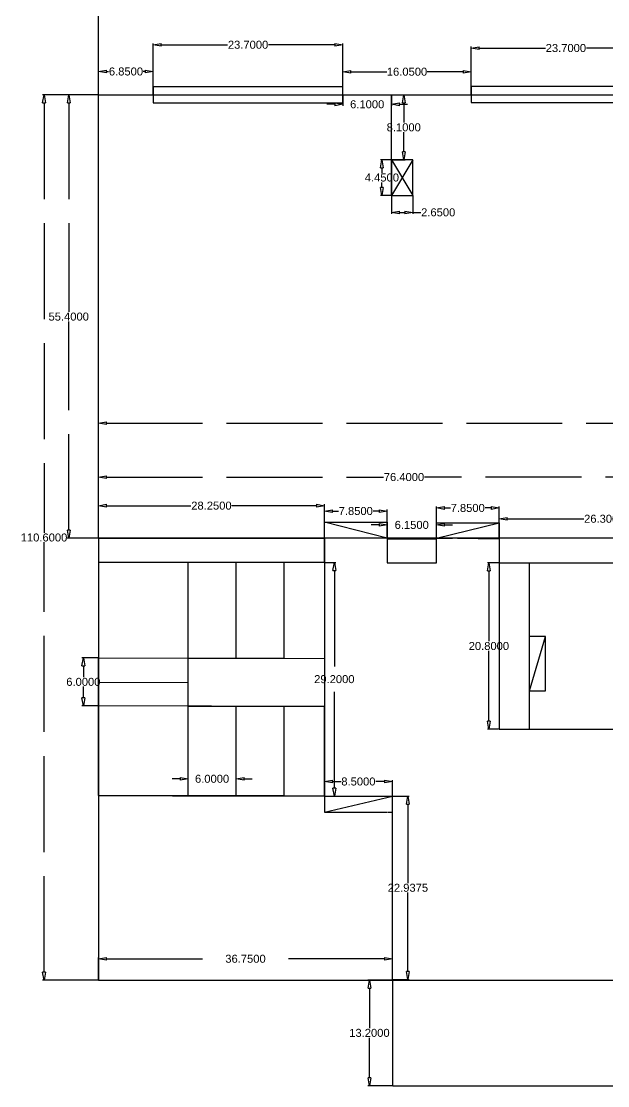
# Model space of a CAD drawing. Header units: inches. Extents: x -92 to 634, y 115 to 566.
# Drawn here: x 0.3 to 73.7, y 114.8 to 247.8 of the extents above; entities that cross this region are included whole.
import ezdxf

# ---------------------------------------------------------------- set-up
doc = ezdxf.new("R2010")
doc.units = ezdxf.units.IN
doc.header["$MEASUREMENT"] = 0
doc.linetypes.add('ACAD_ISO02W100', pattern=[15, 12, -3])
doc.linetypes.add('ACAD_ISO10W100', pattern=[18, 12, -3, 0, -3])
doc.styles.get("Standard").update_dxf_attribs({"font": 'Arial.ttf'})
doc.dimstyles.get("Standard").update_dxf_attribs({"dimtxt": 1, "dimasz": 1, "dimexe": 0.18, "dimexo": 0.0625, "dimgap": 0.09, "dimtad": 0, "dimtih": 1, "dimtoh": 1, "dimdec": 4, "dimzin": 0, "dimdsep": 46, "dimtxsty": 'Standard', "dimblk": 'CLOSEDBLANK', "dimblk1": 'CLOSEDBLANK', "dimblk2": 'CLOSEDBLANK', "dimcen": 0, "dimclrd": 4, "dimclre": 2, "dimadec": 0, "dimazin": 0, "dimtfac": 1, "dimtdec": 4, "dimtofl": 0, "dimtmove": 0, "dimatfit": 3, "dimldrblk": 'CLOSEDBLANK', "dimfxl": 1, "dimtolj": 1, "dimtzin": 0, "dimlwd": -3, "dimlwe": -3, "dimarcsym": 0})

# ---------------------------------------------------------------- blocks, each defined once
blk = doc.blocks.new('_ClosedBlank')
at = {"color": 0, "linetype": 'ByBlock', "lineweight": -2}
for p, q in [((-1, 0.17), (0, 0)), ((-1, 0.17), (-1, -0.17)), ((0, 0), (-1, -0.17))]:
    blk.add_line(p, q, dxfattribs=at)
blk = doc.blocks.new('*D3')
at = {"color": 2, "linetype": 'ACAD_ISO10W100', "lineweight": -3, "transparency": 16777216}
for p, q in [((10, 183.23), (10, 191)), ((86.4, 183.23), (86.4, 191))]:
    blk.add_line(p, q, dxfattribs=at)
at = {"color": 4, "linetype": 'ACAD_ISO02W100', "lineweight": -3, "transparency": 16777216}
for p, q in [((11, 190.82), (45.65, 190.82)), ((85.4, 190.82), (50.75, 190.82))]:
    blk.add_line(p, q, dxfattribs=at)
at = {"layer": 'Defpoints', "color": 0, "transparency": 16777216}
for p in [(86.4, 190.82), (10, 183.17), (86.4, 183.17)]:
    blk.add_point(p, dxfattribs=at)
at = {"color": 4, "lineweight": -3, "transparency": 16777216, "rotation": 180}
blk.add_blockref('_ClosedBlank', (10, 190.82), dxfattribs=at)
at = {"color": 4, "lineweight": -3, "transparency": 16777216}
blk.add_blockref('_ClosedBlank', (86.4, 190.82), dxfattribs=at)
at = {"color": 0, "transparency": 16777216, "insert": (48.2, 190.82), "char_height": 1, "attachment_point": 5}
blk.add_mtext('\\A1;76.4000', dxfattribs=at)
blk = doc.blocks.new('*D6')
at = {"color": 2, "linetype": 'ACAD_ISO10W100', "lineweight": -3, "transparency": 16777216}
for p, q in [((10, 183.23), (10, 187.43)), ((38.25, 183.23), (38.25, 187.43))]:
    blk.add_line(p, q, dxfattribs=at)
at = {"color": 4, "linetype": 'ACAD_ISO02W100', "lineweight": -3, "transparency": 16777216}
for p, q in [((11, 187.25), (21.56, 187.25)), ((37.25, 187.25), (26.69, 187.25))]:
    blk.add_line(p, q, dxfattribs=at)
at = {"layer": 'Defpoints', "color": 0, "transparency": 16777216}
for p in [(38.25, 187.25), (10, 183.17), (38.25, 183.17)]:
    blk.add_point(p, dxfattribs=at)
at = {"color": 4, "lineweight": -3, "transparency": 16777216, "rotation": 180}
blk.add_blockref('_ClosedBlank', (10, 187.25), dxfattribs=at)
at = {"color": 4, "lineweight": -3, "transparency": 16777216}
blk.add_blockref('_ClosedBlank', (38.25, 187.25), dxfattribs=at)
at = {"color": 0, "transparency": 16777216, "insert": (24.12, 187.25), "char_height": 1, "attachment_point": 5}
blk.add_mtext('\\A1;28.2500', dxfattribs=at)
blk = doc.blocks.new('*D7')
at = {"color": 2, "linetype": 'ACAD_ISO10W100', "lineweight": -3, "transparency": 16777216}
for p, q in [((38.25, 183.17), (38.25, 186.76)), ((46.1, 183.23), (46.1, 186.76))]:
    blk.add_line(p, q, dxfattribs=at)
at = {"color": 4, "linetype": 'ACAD_ISO02W100', "lineweight": -3, "transparency": 16777216}
for p, q in [((39.25, 186.58), (40.01, 186.58)), ((45.1, 186.58), (44.34, 186.58))]:
    blk.add_line(p, q, dxfattribs=at)
at = {"layer": 'Defpoints', "color": 0, "transparency": 16777216}
for p in [(46.1, 186.58), (38.25, 183.11), (46.1, 183.17)]:
    blk.add_point(p, dxfattribs=at)
at = {"color": 4, "lineweight": -3, "transparency": 16777216, "rotation": 180}
blk.add_blockref('_ClosedBlank', (38.25, 186.58), dxfattribs=at)
at = {"color": 4, "lineweight": -3, "transparency": 16777216}
blk.add_blockref('_ClosedBlank', (46.1, 186.58), dxfattribs=at)
at = {"color": 0, "transparency": 16777216, "insert": (42.17, 186.58), "char_height": 1, "attachment_point": 5}
blk.add_mtext('\\A1;7.8500', dxfattribs=at)
blk = doc.blocks.new('*D8')
at = {"color": 2, "linetype": 'ACAD_ISO10W100', "lineweight": -3, "transparency": 16777216}
for p, q in [((46.1, 183.17), (46.1, 185.02)), ((52.25, 183.17), (52.25, 185.02))]:
    blk.add_line(p, q, dxfattribs=at)
at = {"color": 4, "linetype": 'ACAD_ISO02W100', "lineweight": -3, "transparency": 16777216}
for p, q in [((45.1, 184.84), (44.1, 184.84)), ((53.25, 184.84), (54.25, 184.84))]:
    blk.add_line(p, q, dxfattribs=at)
at = {"layer": 'Defpoints', "color": 0, "transparency": 16777216}
for p in [(52.25, 184.84), (46.1, 183.11), (52.25, 183.11)]:
    blk.add_point(p, dxfattribs=at)
at = {"color": 4, "lineweight": -3, "transparency": 16777216}
blk.add_blockref('_ClosedBlank', (46.1, 184.84), dxfattribs=at)
at = {"color": 4, "lineweight": -3, "transparency": 16777216, "rotation": 180}
blk.add_blockref('_ClosedBlank', (52.25, 184.84), dxfattribs=at)
at = {"color": 0, "transparency": 16777216, "insert": (49.17, 184.84), "char_height": 1, "attachment_point": 5}
blk.add_mtext('\\A1;6.1500', dxfattribs=at)
blk = doc.blocks.new('*D9')
at = {"color": 2, "linetype": 'ACAD_ISO10W100', "lineweight": -3, "transparency": 16777216}
for p, q in [((52.25, 183.23), (52.25, 187.14)), ((60.1, 183.23), (60.1, 187.14))]:
    blk.add_line(p, q, dxfattribs=at)
at = {"color": 4, "linetype": 'ACAD_ISO02W100', "lineweight": -3, "transparency": 16777216}
for p, q in [((53.25, 186.96), (54.01, 186.96)), ((59.1, 186.96), (58.34, 186.96))]:
    blk.add_line(p, q, dxfattribs=at)
at = {"layer": 'Defpoints', "color": 0, "transparency": 16777216}
for p in [(60.1, 186.96), (52.25, 183.17), (60.1, 183.17)]:
    blk.add_point(p, dxfattribs=at)
at = {"color": 4, "lineweight": -3, "transparency": 16777216, "rotation": 180}
blk.add_blockref('_ClosedBlank', (52.25, 186.96), dxfattribs=at)
at = {"color": 4, "lineweight": -3, "transparency": 16777216}
blk.add_blockref('_ClosedBlank', (60.1, 186.96), dxfattribs=at)
at = {"color": 0, "transparency": 16777216, "insert": (56.17, 186.96), "char_height": 1, "attachment_point": 5}
blk.add_mtext('\\A1;7.8500', dxfattribs=at)
blk = doc.blocks.new('*D10')
at = {"color": 2, "linetype": 'ACAD_ISO10W100', "lineweight": -3, "transparency": 16777216}
for p, q in [((60.1, 183.23), (60.1, 185.79)), ((86.4, 183.17), (86.4, 185.79))]:
    blk.add_line(p, q, dxfattribs=at)
at = {"color": 4, "linetype": 'ACAD_ISO02W100', "lineweight": -3, "transparency": 16777216}
for p, q in [((61.1, 185.61), (70.68, 185.61)), ((85.4, 185.61), (75.82, 185.61))]:
    blk.add_line(p, q, dxfattribs=at)
at = {"layer": 'Defpoints', "color": 0, "transparency": 16777216}
for p in [(86.4, 185.61), (60.1, 183.17), (86.4, 183.11)]:
    blk.add_point(p, dxfattribs=at)
at = {"color": 4, "lineweight": -3, "transparency": 16777216, "rotation": 180}
blk.add_blockref('_ClosedBlank', (60.1, 185.61), dxfattribs=at)
at = {"color": 4, "lineweight": -3, "transparency": 16777216}
blk.add_blockref('_ClosedBlank', (86.4, 185.61), dxfattribs=at)
at = {"color": 0, "transparency": 16777216, "insert": (73.25, 185.61), "char_height": 1, "attachment_point": 5}
blk.add_mtext('\\A1;26.3000', dxfattribs=at)
blk = doc.blocks.new('*D11')
at = {"color": 2, "linetype": 'ACAD_ISO10W100', "lineweight": -3, "transparency": 16777216}
for p, q in [((9.94, 238.57), (6.09, 238.57)), ((9.94, 183.17), (6.09, 183.17))]:
    blk.add_line(p, q, dxfattribs=at)
at = {"color": 4, "linetype": 'ACAD_ISO02W100', "lineweight": -3, "transparency": 16777216}
for p, q in [((6.27, 237.57), (6.27, 211.47)), ((6.27, 184.17), (6.27, 210.27))]:
    blk.add_line(p, q, dxfattribs=at)
at = {"layer": 'Defpoints', "color": 0, "transparency": 16777216}
for p in [(10, 238.57), (6.27, 183.17), (10, 183.17)]:
    blk.add_point(p, dxfattribs=at)
at = {"color": 4, "lineweight": -3, "transparency": 16777216}
for p, rotation in [((6.27, 238.57), 90), ((6.27, 183.17), 270)]:
    blk.add_blockref('_ClosedBlank', p, dxfattribs=dict(at, rotation=rotation))
at = {"color": 0, "transparency": 16777216, "insert": (6.27, 210.87), "char_height": 1, "attachment_point": 5}
blk.add_mtext('\\A1;55.4000', dxfattribs=at)
blk = doc.blocks.new('*D12')
at = {"color": 2, "linetype": 'ACAD_ISO10W100', "lineweight": -3, "transparency": 16777216}
for p, q in [((10, 238.63), (10, 241.68)), ((16.85, 238.63), (16.85, 241.68))]:
    blk.add_line(p, q, dxfattribs=at)
at = {"color": 4, "linetype": 'ACAD_ISO02W100', "lineweight": -3, "transparency": 16777216}
for p, q in [((11, 241.5), (11.25, 241.5)), ((15.85, 241.5), (15.6, 241.5))]:
    blk.add_line(p, q, dxfattribs=at)
at = {"layer": 'Defpoints', "color": 0, "transparency": 16777216}
for p in [(16.85, 241.5), (10, 238.57), (16.85, 238.57)]:
    blk.add_point(p, dxfattribs=at)
at = {"color": 4, "lineweight": -3, "transparency": 16777216, "rotation": 180}
blk.add_blockref('_ClosedBlank', (10, 241.5), dxfattribs=at)
at = {"color": 4, "lineweight": -3, "transparency": 16777216}
blk.add_blockref('_ClosedBlank', (16.85, 241.5), dxfattribs=at)
at = {"color": 0, "transparency": 16777216, "insert": (13.43, 241.5), "char_height": 1, "attachment_point": 5}
blk.add_mtext('\\A1;6.8500', dxfattribs=at)
blk = doc.blocks.new('*D13')
at = {"color": 2, "linetype": 'ACAD_ISO10W100', "lineweight": -3, "transparency": 16777216}
for p, q in [((16.85, 238.7), (16.85, 245.02)), ((40.55, 238.63), (40.55, 245.02))]:
    blk.add_line(p, q, dxfattribs=at)
at = {"color": 4, "linetype": 'ACAD_ISO02W100', "lineweight": -3, "transparency": 16777216}
for p, q in [((17.85, 244.84), (26.13, 244.84)), ((39.55, 244.84), (31.27, 244.84))]:
    blk.add_line(p, q, dxfattribs=at)
at = {"layer": 'Defpoints', "color": 0, "transparency": 16777216}
for p in [(40.55, 244.84), (16.85, 238.63), (40.55, 238.57)]:
    blk.add_point(p, dxfattribs=at)
at = {"color": 4, "lineweight": -3, "transparency": 16777216, "rotation": 180}
blk.add_blockref('_ClosedBlank', (16.85, 244.84), dxfattribs=at)
at = {"color": 4, "lineweight": -3, "transparency": 16777216}
blk.add_blockref('_ClosedBlank', (40.55, 244.84), dxfattribs=at)
at = {"color": 0, "transparency": 16777216, "insert": (28.7, 244.84), "char_height": 1, "attachment_point": 5}
blk.add_mtext('\\A1;23.7000', dxfattribs=at)
blk = doc.blocks.new('*D14')
at = {"color": 2, "linetype": 'ACAD_ISO10W100', "lineweight": -3, "transparency": 16777216}
for p, q in [((40.55, 238.7), (40.55, 241.65)), ((56.6, 238.63), (56.6, 241.65))]:
    blk.add_line(p, q, dxfattribs=at)
at = {"color": 4, "linetype": 'ACAD_ISO02W100', "lineweight": -3, "transparency": 16777216}
for p, q in [((41.55, 241.47), (46.07, 241.47)), ((55.6, 241.47), (51.08, 241.47))]:
    blk.add_line(p, q, dxfattribs=at)
at = {"layer": 'Defpoints', "color": 0, "transparency": 16777216}
for p in [(56.6, 241.47), (40.55, 238.63), (56.6, 238.57)]:
    blk.add_point(p, dxfattribs=at)
at = {"color": 4, "lineweight": -3, "transparency": 16777216, "rotation": 180}
blk.add_blockref('_ClosedBlank', (40.55, 241.47), dxfattribs=at)
at = {"color": 4, "lineweight": -3, "transparency": 16777216}
blk.add_blockref('_ClosedBlank', (56.6, 241.47), dxfattribs=at)
at = {"color": 0, "transparency": 16777216, "insert": (48.58, 241.47), "char_height": 1, "attachment_point": 5}
blk.add_mtext('\\A1;16.0500', dxfattribs=at)
blk = doc.blocks.new('*D15')
at = {"color": 2, "linetype": 'ACAD_ISO10W100', "lineweight": -3, "transparency": 16777216}
for p, q in [((56.6, 238.63), (56.6, 244.61)), ((80.3, 238.63), (80.3, 244.61))]:
    blk.add_line(p, q, dxfattribs=at)
at = {"color": 4, "linetype": 'ACAD_ISO02W100', "lineweight": -3, "transparency": 16777216}
for p, q in [((57.6, 244.43), (65.88, 244.43)), ((79.3, 244.43), (71.02, 244.43))]:
    blk.add_line(p, q, dxfattribs=at)
at = {"layer": 'Defpoints', "color": 0, "transparency": 16777216}
for p in [(80.3, 244.43), (56.6, 238.57), (80.3, 238.57)]:
    blk.add_point(p, dxfattribs=at)
at = {"color": 4, "lineweight": -3, "transparency": 16777216, "rotation": 180}
blk.add_blockref('_ClosedBlank', (56.6, 244.43), dxfattribs=at)
at = {"color": 4, "lineweight": -3, "transparency": 16777216}
blk.add_blockref('_ClosedBlank', (80.3, 244.43), dxfattribs=at)
at = {"color": 0, "transparency": 16777216, "insert": (68.45, 244.43), "char_height": 1, "attachment_point": 5}
blk.add_mtext('\\A1;23.7000', dxfattribs=at)
blk = doc.blocks.new('*D21')
at = {"color": 2, "linetype": 'ACAD_ISO10W100', "lineweight": -3, "transparency": 16777216}
for p, q in [((46.65, 225.96), (46.65, 223.72)), ((49.3, 225.96), (49.3, 223.72))]:
    blk.add_line(p, q, dxfattribs=at)
at = {"color": 4, "linetype": 'ACAD_ISO02W100', "lineweight": -3, "transparency": 16777216}
for p, q in [((47.65, 223.9), (48.3, 223.9)), ((49.3, 223.9), (50.3, 223.9))]:
    blk.add_line(p, q, dxfattribs=at)
at = {"layer": 'Defpoints', "color": 0, "transparency": 16777216}
for p in [(46.65, 226.02), (49.3, 226.02), (49.3, 223.9)]:
    blk.add_point(p, dxfattribs=at)
at = {"color": 4, "lineweight": -3, "transparency": 16777216, "rotation": 180}
blk.add_blockref('_ClosedBlank', (46.65, 223.9), dxfattribs=at)
at = {"color": 4, "lineweight": -3, "transparency": 16777216}
blk.add_blockref('_ClosedBlank', (49.3, 223.9), dxfattribs=at)
at = {"color": 0, "transparency": 16777216, "insert": (52.48, 223.9), "char_height": 1, "attachment_point": 5}
blk.add_mtext('\\A1;2.6500', dxfattribs=at)
blk = doc.blocks.new('*D22')
at = {"color": 2, "linetype": 'ACAD_ISO10W100', "lineweight": -3, "transparency": 16777216}
for p, q in [((46.59, 230.47), (45.26, 230.47)), ((46.59, 226.02), (45.26, 226.02))]:
    blk.add_line(p, q, dxfattribs=at)
at = {"color": 4, "linetype": 'ACAD_ISO02W100', "lineweight": -3, "transparency": 16777216}
for p, q in [((45.44, 229.47), (45.44, 228.84)), ((45.44, 227.02), (45.44, 227.65))]:
    blk.add_line(p, q, dxfattribs=at)
at = {"layer": 'Defpoints', "color": 0, "transparency": 16777216}
for p in [(46.65, 230.47), (45.44, 226.02), (46.65, 226.02)]:
    blk.add_point(p, dxfattribs=at)
at = {"color": 4, "lineweight": -3, "transparency": 16777216}
for p, rotation in [((45.44, 230.47), 90), ((45.44, 226.02), 270)]:
    blk.add_blockref('_ClosedBlank', p, dxfattribs=dict(at, rotation=rotation))
at = {"color": 0, "transparency": 16777216, "insert": (45.44, 228.25), "char_height": 1, "attachment_point": 5}
blk.add_mtext('\\A1;4.4500', dxfattribs=at)
blk = doc.blocks.new('*D23')
at = {"color": 2, "linetype": 'ACAD_ISO10W100', "lineweight": -3, "transparency": 16777216}
for p, q in [((46.52, 230.47), (45.26, 230.47)), ((46.59, 226.02), (45.26, 226.02))]:
    blk.add_line(p, q, dxfattribs=at)
at = {"color": 4, "linetype": 'ACAD_ISO02W100', "lineweight": -3, "transparency": 16777216}
for p, q in [((45.44, 229.47), (45.44, 228.84)), ((45.44, 227.02), (45.44, 227.65))]:
    blk.add_line(p, q, dxfattribs=at)
at = {"layer": 'Defpoints', "color": 0, "transparency": 16777216}
for p in [(45.44, 230.47), (46.59, 230.47), (46.65, 226.02)]:
    blk.add_point(p, dxfattribs=at)
at = {"color": 4, "lineweight": -3, "transparency": 16777216}
for p, rotation in [((45.44, 230.47), 90), ((45.44, 226.02), 270)]:
    blk.add_blockref('_ClosedBlank', p, dxfattribs=dict(at, rotation=rotation))
at = {"color": 0, "transparency": 16777216, "insert": (45.44, 228.25), "char_height": 1, "attachment_point": 5}
blk.add_mtext('\\A1;4.4500', dxfattribs=at)
blk = doc.blocks.new('*D24')
at = {"color": 2, "linetype": 'ACAD_ISO10W100', "lineweight": -3, "transparency": 16777216}
for p, q in [((40.55, 238.51), (40.55, 237.22)), ((46.65, 238.51), (46.65, 237.22))]:
    blk.add_line(p, q, dxfattribs=at)
at = {"color": 4, "linetype": 'ACAD_ISO02W100', "lineweight": -3, "transparency": 16777216}
for p, q in [((39.55, 237.4), (38.55, 237.4)), ((47.65, 237.4), (48.65, 237.4))]:
    blk.add_line(p, q, dxfattribs=at)
at = {"layer": 'Defpoints', "color": 0, "transparency": 16777216}
for p in [(40.55, 238.57), (46.65, 238.57), (40.55, 237.4)]:
    blk.add_point(p, dxfattribs=at)
at = {"color": 4, "lineweight": -3, "transparency": 16777216}
blk.add_blockref('_ClosedBlank', (40.55, 237.4), dxfattribs=at)
at = {"color": 4, "lineweight": -3, "transparency": 16777216, "rotation": 180}
blk.add_blockref('_ClosedBlank', (46.65, 237.4), dxfattribs=at)
at = {"color": 0, "transparency": 16777216, "insert": (43.6, 237.4), "char_height": 1, "attachment_point": 5}
blk.add_mtext('\\A1;6.1000', dxfattribs=at)
blk = doc.blocks.new('*D25')
at = {"color": 2, "linetype": 'ACAD_ISO10W100', "lineweight": -3, "transparency": 16777216}
for p, q in [((46.71, 238.57), (48.35, 238.57)), ((46.71, 230.47), (48.35, 230.47))]:
    blk.add_line(p, q, dxfattribs=at)
at = {"color": 4, "linetype": 'ACAD_ISO02W100', "lineweight": -3, "transparency": 16777216}
for p, q in [((48.17, 237.57), (48.17, 235.12)), ((48.17, 231.47), (48.17, 233.92))]:
    blk.add_line(p, q, dxfattribs=at)
at = {"layer": 'Defpoints', "color": 0, "transparency": 16777216}
for p in [(46.65, 238.57), (46.65, 230.47), (48.17, 230.47)]:
    blk.add_point(p, dxfattribs=at)
at = {"color": 4, "lineweight": -3, "transparency": 16777216}
for p, rotation in [((48.17, 238.57), 90), ((48.17, 230.47), 270)]:
    blk.add_blockref('_ClosedBlank', p, dxfattribs=dict(at, rotation=rotation))
at = {"color": 0, "transparency": 16777216, "insert": (48.17, 234.52), "char_height": 1, "attachment_point": 5}
blk.add_mtext('\\A1;8.1000', dxfattribs=at)
blk = doc.blocks.new('*D43')
at = {"color": 2, "linetype": 'ACAD_ISO10W100', "lineweight": -3, "transparency": 16777216}
for p, q in [((10, 183.23), (10, 197.75)), ((165.8, 183.17), (165.8, 197.75))]:
    blk.add_line(p, q, dxfattribs=at)
at = {"color": 4, "linetype": 'ACAD_ISO02W100', "lineweight": -3, "transparency": 16777216}
for p, q in [((11, 197.57), (85.01, 197.57)), ((164.8, 197.57), (90.79, 197.57))]:
    blk.add_line(p, q, dxfattribs=at)
at = {"layer": 'Defpoints', "color": 0, "transparency": 16777216}
for p in [(165.8, 197.57), (10, 183.17), (165.8, 183.11)]:
    blk.add_point(p, dxfattribs=at)
at = {"color": 4, "lineweight": -3, "transparency": 16777216, "rotation": 180}
blk.add_blockref('_ClosedBlank', (10, 197.57), dxfattribs=at)
at = {"color": 4, "lineweight": -3, "transparency": 16777216}
blk.add_blockref('_ClosedBlank', (165.8, 197.57), dxfattribs=at)
at = {"color": 0, "transparency": 16777216, "insert": (87.9, 197.57), "char_height": 1, "attachment_point": 5}
blk.add_mtext('\\A1;155.8000', dxfattribs=at)
blk = doc.blocks.new('*D44')
at = {"color": 2, "linetype": 'ACAD_ISO10W100', "lineweight": -3, "transparency": 16777216}
for p, q in [((9.94, 238.57), (3, 238.57)), ((9.94, 127.97), (3, 127.97))]:
    blk.add_line(p, q, dxfattribs=at)
at = {"color": 4, "linetype": 'ACAD_ISO02W100', "lineweight": -3, "transparency": 16777216}
for p, q in [((3.18, 237.57), (3.18, 183.87)), ((3.18, 128.97), (3.18, 182.67))]:
    blk.add_line(p, q, dxfattribs=at)
at = {"layer": 'Defpoints', "color": 0, "transparency": 16777216}
for p in [(10, 238.57), (3.18, 127.97), (10, 127.97)]:
    blk.add_point(p, dxfattribs=at)
at = {"color": 4, "lineweight": -3, "transparency": 16777216}
for p, rotation in [((3.18, 238.57), 90), ((3.18, 127.97), 270)]:
    blk.add_blockref('_ClosedBlank', p, dxfattribs=dict(at, rotation=rotation))
at = {"color": 0, "transparency": 16777216, "insert": (3.18, 183.27), "char_height": 1, "attachment_point": 5}
blk.add_mtext('\\A1;110.6000', dxfattribs=at)
blk = doc.blocks.new('*D45')
at = {"color": 2, "linetype": 'ACAD_ISO10W100', "lineweight": -3, "transparency": 16777216}
for p, q in [((46.69, 127.97), (43.7, 127.97)), ((46.69, 114.77), (43.7, 114.77))]:
    blk.add_line(p, q, dxfattribs=at)
at = {"color": 4, "linetype": 'ACAD_ISO02W100', "lineweight": -3, "transparency": 16777216}
for p, q in [((43.88, 126.97), (43.88, 121.97)), ((43.88, 115.77), (43.88, 120.77))]:
    blk.add_line(p, q, dxfattribs=at)
at = {"layer": 'Defpoints', "color": 0, "transparency": 16777216}
for p in [(46.75, 127.97), (43.88, 114.77), (46.75, 114.77)]:
    blk.add_point(p, dxfattribs=at)
at = {"color": 4, "lineweight": -3, "transparency": 16777216}
for p, rotation in [((43.88, 127.97), 90), ((43.88, 114.77), 270)]:
    blk.add_blockref('_ClosedBlank', p, dxfattribs=dict(at, rotation=rotation))
at = {"color": 0, "transparency": 16777216, "insert": (43.88, 121.37), "char_height": 1, "attachment_point": 5}
blk.add_mtext('\\A1;13.2000', dxfattribs=at)
blk = doc.blocks.new('*D46')
at = {"color": 2, "linetype": 'ACAD_ISO10W100', "lineweight": -3, "transparency": 16777216}
for p, q in [((60.04, 180.11), (58.64, 180.11)), ((60.04, 159.31), (58.64, 159.31))]:
    blk.add_line(p, q, dxfattribs=at)
at = {"color": 4, "linetype": 'ACAD_ISO02W100', "lineweight": -3, "transparency": 16777216}
for p, q in [((58.82, 179.11), (58.82, 170.31)), ((58.82, 160.31), (58.82, 169.11))]:
    blk.add_line(p, q, dxfattribs=at)
at = {"layer": 'Defpoints', "color": 0, "transparency": 16777216}
for p in [(60.1, 180.11), (58.82, 159.31), (60.1, 159.31)]:
    blk.add_point(p, dxfattribs=at)
at = {"color": 4, "lineweight": -3, "transparency": 16777216}
for p, rotation in [((58.82, 180.11), 90), ((58.82, 159.31), 270)]:
    blk.add_blockref('_ClosedBlank', p, dxfattribs=dict(at, rotation=rotation))
at = {"color": 0, "transparency": 16777216, "insert": (58.82, 169.71), "char_height": 1, "attachment_point": 5}
blk.add_mtext('\\A1;20.8000', dxfattribs=at)
blk = doc.blocks.new('*D47')
at = {"color": 2, "linetype": 'ACAD_ISO10W100', "lineweight": -3, "transparency": 16777216}
for p, q in [((38.31, 180.17), (39.67, 180.17)), ((38.31, 150.97), (39.67, 150.97))]:
    blk.add_line(p, q, dxfattribs=at)
at = {"color": 4, "linetype": 'ACAD_ISO02W100', "lineweight": -3, "transparency": 16777216}
for p, q in [((39.49, 179.17), (39.49, 166.17)), ((39.49, 151.97), (39.49, 164.97))]:
    blk.add_line(p, q, dxfattribs=at)
at = {"layer": 'Defpoints', "color": 0, "transparency": 16777216}
for p in [(38.25, 180.17), (38.25, 150.97), (39.49, 150.97)]:
    blk.add_point(p, dxfattribs=at)
at = {"color": 4, "lineweight": -3, "transparency": 16777216}
for p, rotation in [((39.49, 180.17), 90), ((39.49, 150.97), 270)]:
    blk.add_blockref('_ClosedBlank', p, dxfattribs=dict(at, rotation=rotation))
at = {"color": 0, "transparency": 16777216, "insert": (39.49, 165.57), "char_height": 1, "attachment_point": 5}
blk.add_mtext('\\A1;29.2000', dxfattribs=at)
blk = doc.blocks.new('*D48')
at = {"color": 2, "linetype": 'ACAD_ISO10W100', "lineweight": -3, "transparency": 16777216}
for p, q in [((9.94, 168.23), (7.92, 168.23)), ((9.94, 162.23), (7.92, 162.23))]:
    blk.add_line(p, q, dxfattribs=at)
at = {"color": 4, "linetype": 'ACAD_ISO02W100', "lineweight": -3, "transparency": 16777216}
for p, q in [((8.1, 167.23), (8.1, 165.83)), ((8.1, 163.23), (8.1, 164.64))]:
    blk.add_line(p, q, dxfattribs=at)
at = {"layer": 'Defpoints', "color": 0, "transparency": 16777216}
for p in [(8.1, 168.23), (10, 168.23), (10, 162.23)]:
    blk.add_point(p, dxfattribs=at)
at = {"color": 4, "lineweight": -3, "transparency": 16777216}
for p, rotation in [((8.1, 168.23), 90), ((8.1, 162.23), 270)]:
    blk.add_blockref('_ClosedBlank', p, dxfattribs=dict(at, rotation=rotation))
at = {"color": 0, "transparency": 16777216, "insert": (8.1, 165.23), "char_height": 1, "attachment_point": 5}
blk.add_mtext('\\A1;6.0000', dxfattribs=at)
blk = doc.blocks.new('*D49')
at = {"color": 2, "linetype": 'ACAD_ISO10W100', "lineweight": -3, "transparency": 16777216}
for p, q in [((38.25, 151.03), (38.25, 152.96)), ((46.75, 151.03), (46.75, 152.96))]:
    blk.add_line(p, q, dxfattribs=at)
at = {"color": 4, "linetype": 'ACAD_ISO02W100', "lineweight": -3, "transparency": 16777216}
for p, q in [((39.25, 152.78), (40.34, 152.78)), ((45.75, 152.78), (44.66, 152.78))]:
    blk.add_line(p, q, dxfattribs=at)
at = {"layer": 'Defpoints', "color": 0, "transparency": 16777216}
for p in [(46.75, 152.78), (38.25, 150.97), (46.75, 150.97)]:
    blk.add_point(p, dxfattribs=at)
at = {"color": 4, "lineweight": -3, "transparency": 16777216, "rotation": 180}
blk.add_blockref('_ClosedBlank', (38.25, 152.78), dxfattribs=at)
at = {"color": 4, "lineweight": -3, "transparency": 16777216}
blk.add_blockref('_ClosedBlank', (46.75, 152.78), dxfattribs=at)
at = {"color": 0, "transparency": 16777216, "insert": (42.5, 152.78), "char_height": 1, "attachment_point": 5}
blk.add_mtext('\\A1;8.5000', dxfattribs=at)
blk = doc.blocks.new('*D50')
at = {"color": 2, "linetype": 'ACAD_ISO10W100', "lineweight": -3, "transparency": 16777216}
for p, q in [((10, 128.03), (10, 130.81)), ((46.75, 128.03), (46.75, 130.81))]:
    blk.add_line(p, q, dxfattribs=at)
at = {"color": 4, "linetype": 'ACAD_ISO02W100', "lineweight": -3, "transparency": 16777216}
for p, q in [((11, 130.63), (25.83, 130.63)), ((45.75, 130.63), (30.92, 130.63))]:
    blk.add_line(p, q, dxfattribs=at)
at = {"layer": 'Defpoints', "color": 0, "transparency": 16777216}
for p in [(46.75, 130.63), (10, 127.97), (46.75, 127.97)]:
    blk.add_point(p, dxfattribs=at)
at = {"color": 4, "lineweight": -3, "transparency": 16777216, "rotation": 180}
blk.add_blockref('_ClosedBlank', (10, 130.63), dxfattribs=at)
at = {"color": 4, "lineweight": -3, "transparency": 16777216}
blk.add_blockref('_ClosedBlank', (46.75, 130.63), dxfattribs=at)
at = {"color": 0, "transparency": 16777216, "insert": (28.38, 130.63), "char_height": 1, "attachment_point": 5}
blk.add_mtext('\\A1;36.7500', dxfattribs=at)
blk = doc.blocks.new('*D51')
at = {"color": 2, "linetype": 'ACAD_ISO10W100', "lineweight": -3, "transparency": 16777216}
for p, q in [((46.81, 150.97), (48.87, 150.97)), ((46.81, 128.03), (48.87, 128.03))]:
    blk.add_line(p, q, dxfattribs=at)
at = {"color": 4, "linetype": 'ACAD_ISO02W100', "lineweight": -3, "transparency": 16777216}
for p, q in [((48.69, 149.97), (48.69, 140.1)), ((48.69, 129.03), (48.69, 138.91))]:
    blk.add_line(p, q, dxfattribs=at)
at = {"layer": 'Defpoints', "color": 0, "transparency": 16777216}
for p in [(46.75, 150.97), (46.75, 128.03), (48.69, 128.03)]:
    blk.add_point(p, dxfattribs=at)
at = {"color": 4, "lineweight": -3, "transparency": 16777216}
for p, rotation in [((48.69, 150.97), 90), ((48.69, 128.03), 270)]:
    blk.add_blockref('_ClosedBlank', p, dxfattribs=dict(at, rotation=rotation))
at = {"color": 0, "transparency": 16777216, "insert": (48.69, 139.5), "char_height": 1, "attachment_point": 5}
blk.add_mtext('\\A1;22.9375', dxfattribs=at)
blk = doc.blocks.new('*D54')
at = {"color": 4, "linetype": 'ACAD_ISO02W100', "lineweight": -3, "transparency": 16777216}
for p, q in [((20.2, 153.12), (19.2, 153.12)), ((28.2, 153.12), (29.2, 153.12))]:
    blk.add_line(p, q, dxfattribs=at)
at = {"color": 2, "linetype": 'ACAD_ISO10W100', "lineweight": -3, "transparency": 16777216}
for p, q in [((21.2, 151.1), (21.2, 153.3)), ((27.2, 151.1), (27.2, 153.3))]:
    blk.add_line(p, q, dxfattribs=at)
at = {"layer": 'Defpoints', "color": 0, "transparency": 16777216}
for p in [(27.2, 153.12), (21.2, 151.03), (27.2, 151.03)]:
    blk.add_point(p, dxfattribs=at)
at = {"color": 4, "lineweight": -3, "transparency": 16777216}
blk.add_blockref('_ClosedBlank', (21.2, 153.12), dxfattribs=at)
at = {"color": 4, "lineweight": -3, "transparency": 16777216, "rotation": 180}
blk.add_blockref('_ClosedBlank', (27.2, 153.12), dxfattribs=at)
at = {"color": 0, "transparency": 16777216, "insert": (24.2, 153.12), "char_height": 1, "attachment_point": 5}
blk.add_mtext('\\A1;6.0000', dxfattribs=at)

msp = doc.modelspace()

# ---------------------------------------------------------------- linework, layer by layer
for p, q in [((10, 238.57159), (10, 268.57159)), ((40.55, 239.57159), (16.85, 239.57159)), ((16.85, 239.57159), (16.85, 238.57159)), ((40.55, 237.57159), (40.55, 239.57159)), ((80.3, 239.63409), (56.6, 239.63409)), ((56.6, 239.63409), (56.6, 238.63409)), ((10, 183.17159), (10, 238.57159)), ((10, 238.57159), (86.4, 238.57159)), ((10, 238.57159), (16.85, 238.57159)), ((16.85, 238.57159), (16.85, 237.57159)), ((40.55, 238.57159), (40.55, 238.57159)), ((40.55, 238.57159), (56.6, 238.57159)), ((46.65, 230.47159), (46.65, 238.57159)), ((56.6, 238.63409), (56.6, 237.63409)), ((16.85, 237.57159), (40.55, 237.57159)), ((56.6, 237.63409), (80.3, 237.63409)), ((46.65, 230.47159), (46.65, 226.02159)), ((49.3, 230.47159), (46.65, 230.47159)), ((49.3, 230.47159), (46.65, 226.02159)), ((46.65, 226.02159), (46.65, 230.47159)), ((46.65, 230.47159), (49.3, 226.02159)), ((49.3, 226.02159), (49.3, 230.47159)), ((46.65, 226.02159), (49.3, 226.02159)), ((38.25, 183.17159), (38.25, 185.17159)), ((38.25, 185.17159), (46.1, 185.17159)), ((46.1, 183.17159), (38.25, 185.17159)), ((46.1, 185.17159), (46.1, 183.17159)), ((52.25, 183.10909), (52.25, 185.10909)), ((52.25, 185.10909), (60.1, 185.10909)), ((52.25, 183.17159), (60.1, 185.10909)), ((60.1, 185.10909), (60.1, 183.10909)), ((10, 183.23409), (10, 151.03409)), ((10, 183.23409), (10, 168.23409)), ((86.4, 183.17159), (10, 183.17159)), ((10, 183.17159), (38.25, 183.17159)), ((10, 183.17159), (10, 127.97159)), ((10, 183.17159), (10, 180.17159)), ((38.25, 180.17159), (38.25, 183.23409)), ((38.25, 183.17159), (38.25, 150.97159)), ((38.25, 183.17159), (38.25, 168.17159)), ((46.1, 183.17159), (52.25, 183.17159)), ((46.1, 183.10909), (52.25, 183.10909)), ((46.1, 183.10909), (46.1, 180.10909)), ((52.25, 180.10909), (52.25, 183.23409)), ((52.25, 183.23409), (60.1, 183.10909)), ((52.25, 183.17159), (54.25, 183.17159)), ((60.1, 183.10909), (60.1, 180.10909)), ((60.1, 183.10909), (60.1, 159.30909)), ((10, 180.17159), (38.25, 180.17159)), ((10, 180.17159), (10, 147.97159)), ((10, 180.17159), (10, 165.17159)), ((10, 180.17159), (21.2, 180.17159)), ((21.2, 151.03409), (21.2, 180.17159)), ((21.2, 180.17159), (27.2, 180.17159)), ((27.2, 180.17159), (27.2, 180.17159)), ((27.2, 180.17159), (33.2, 180.17159)), ((27.2, 168.20931), (27.2, 180.17159)), ((33.2, 180.17159), (33.2, 180.17159)), ((33.2, 168.20931), (33.2, 180.17159)), ((46.1, 180.10909), (52.25, 180.10909)), ((60.1, 180.10909), (86.4, 180.10909)), ((60.1, 180.10909), (63.9, 180.10909)), ((63.9, 159.30909), (63.9, 180.10909)), ((65.9, 170.90909), (63.9, 170.90909)), ((63.9, 164.10909), (65.9, 170.90909)), ((65.9, 164.10909), (65.9, 170.90909)), ((9.9375, 168.23409), (9.9375, 165.23409)), ((10, 168.23409), (38.25, 168.17159)), ((21.2, 168.20931), (27.2, 168.20931)), ((21.2, 165.20931), (21.2, 168.20931)), ((27.2, 168.20931), (33.2, 168.20931)), ((33.2, 168.20931), (38.25, 168.17159)), ((9.9375, 165.23409), (9.9375, 162.23409)), ((10, 165.17159), (21.2, 165.20931)), ((21.2, 162.20931), (21.2, 165.20931)), ((63.9, 162.10909), (63.9, 164.10909)), ((63.9, 164.10909), (65.9, 164.10909)), ((10, 151.03409), (10, 162.23409)), ((38.25, 162.17159), (10, 162.23409)), ((21.2, 162.20931), (27.2, 162.20931)), ((27.2, 162.20931), (33.2, 162.20931)), ((27.2, 151.03409), (27.2, 162.20931)), ((33.2, 162.20931), (38.25, 162.17159)), ((33.2, 151.03409), (33.2, 162.20931)), ((38.25, 150.97159), (38.25, 162.17159)), ((38.25, 162.17159), (38.25, 162.17159)), ((63.9, 159.30909), (63.9, 162.10909)), ((60.1, 159.30909), (86.4, 159.30909)), ((60.1, 159.30909), (63.9, 159.30909)), ((10, 151.03409), (38.25, 150.97159)), ((10, 151.03409), (21.2, 151.03409)), ((38.25, 150.97159), (19.23774, 150.97159)), ((21.2, 151.03409), (27.2, 151.03409)), ((27.2, 151.03409), (33.2, 151.03409)), ((33.2, 151.03409), (38.25, 150.97159)), ((38.25, 150.97159), (46.75, 150.97159)), ((38.25, 150.97159), (38.25, 148.97159)), ((38.25, 148.97159), (46.75, 150.97159)), ((46.75, 127.97159), (46.75, 150.97159)), ((38.25, 148.97159), (46.1, 148.97159)), ((46.1625, 148.97159), (46.75, 148.97159)), ((10, 127.97159), (165.8, 127.97159)), ((10, 127.97159), (46.75, 127.97159)), ((10, 127.97159), (86.4, 127.97159)), ((46.75, 127.97159), (46.75, 114.77159)), ((46.75, 114.77159), (129.05, 114.77159))]:
    msp.add_line(p, q)

# ---------------------------------------------------------------- dimensions: what is measured, and where the dimension line sits
for base, p1, p2, picture, middle in [((40.55, 244.8368), (16.85, 238.63409), (40.55, 238.57159), '*D13', (28.7, 244.8368)), ((80.3, 244.42784), (56.6, 238.57159), (80.3, 238.57159), '*D15', (68.45, 244.42784)), ((16.85, 241.50149), (10, 238.57159), (16.85, 238.57159), '*D12', (13.425, 241.50149)), ((56.6, 241.47077), (40.55, 238.63409), (56.6, 238.57159), '*D14', (48.575, 241.47077)), ((40.55, 237.39924), (46.65, 238.57159), (40.55, 238.57159), '*D24', (43.6, 237.39924)), ((49.3, 223.90074), (46.65, 226.02159), (49.3, 226.02159), '*D21', (52.47731, 223.90074)), ((27.2, 153.12142), (21.2, 151.03409), (27.2, 151.03409), '*D54', (24.2, 153.12142)), ((46.75, 152.77843), (38.25, 150.97159), (46.75, 150.97159), '*D49', (42.5, 152.77843)), ((46.75, 130.62641), (10, 127.97159), (46.75, 127.97159), '*D50', (28.375, 130.62641))]:
    dim = msp.add_linear_dim(base=base, p1=p1, p2=p2, dimstyle='Standard')
    dim.commit()
    dim.dimension.update_dxf_attribs({"geometry": picture, "text_midpoint": middle})
for base, p1, p2, picture, middle in [((3.17513, 127.97159), (10, 238.57159), (10, 127.97159), '*D44', (3.17513, 183.27159)), ((6.26909, 183.17159), (10, 238.57159), (10, 183.17159), '*D11', (6.26909, 210.87159)), ((48.17185, 230.47159), (46.65, 238.57159), (46.65, 230.47159), '*D25', (48.17185, 234.52159)), ((45.44118, 226.02159), (46.65, 230.47159), (46.65, 226.02159), '*D22', (45.44118, 228.24659)), ((39.49409, 150.97159), (38.25, 180.17159), (38.25, 150.97159), '*D47', (39.49409, 165.57159)), ((58.82266, 159.30909), (60.1, 180.10909), (60.1, 159.30909), '*D46', (58.82266, 169.70909)), ((8.10448, 168.23409), (10, 162.23409), (10, 168.23409), '*D48', (8.10448, 165.23409)), ((48.69498, 128.03409), (46.75, 150.97159), (46.75, 128.03409), '*D51', (48.69498, 139.50284)), ((43.88207, 114.77159), (46.75, 127.97159), (46.75, 114.77159), '*D45', (43.88207, 121.37159))]:
    dim = msp.add_linear_dim(base=base, p1=p1, p2=p2, angle=90, dimstyle='Standard')
    dim.commit()
    dim.dimension.update_dxf_attribs({"geometry": picture, "text_midpoint": middle})
dim = msp.add_linear_dim(base=(45.44118, 230.47159), p1=(46.65, 226.02159), p2=(46.5875, 230.47159), angle=90, dimstyle='Standard', override={"dimtmove": 1})
dim.commit()
dim.dimension.update_dxf_attribs({"geometry": '*D23', "text_midpoint": (45.44118, 228.24659)})
for base, p1, p2, picture, middle in [((165.8, 197.57126), (10, 183.17159), (165.8, 183.10909), '*D43', (87.9, 197.57126)), ((86.4, 190.82157), (10, 183.17159), (86.4, 183.17159), '*D3', (48.2, 190.82157)), ((38.25, 187.25387), (10, 183.17159), (38.25, 183.17159), '*D6', (24.125, 187.25387)), ((60.1, 186.9646), (52.25, 183.17159), (60.1, 183.17159), '*D9', (56.175, 186.9646)), ((46.1, 186.57891), (38.25, 183.10909), (46.1, 183.17159), '*D7', (42.175, 186.57891)), ((86.4, 185.61466), (60.1, 183.17159), (86.4, 183.10909), '*D10', (73.25, 185.61466)), ((52.25, 184.84327), (46.1, 183.10909), (52.25, 183.10909), '*D8', (49.175, 184.84327))]:
    dim = msp.add_linear_dim(base=base, p1=p1, p2=p2, dimstyle='Standard')
    dim.commit()
    dim.dimension.update_dxf_attribs({"geometry": picture, "text_midpoint": middle, "dimtype": 160})

doc.saveas('drawing.dxf')
